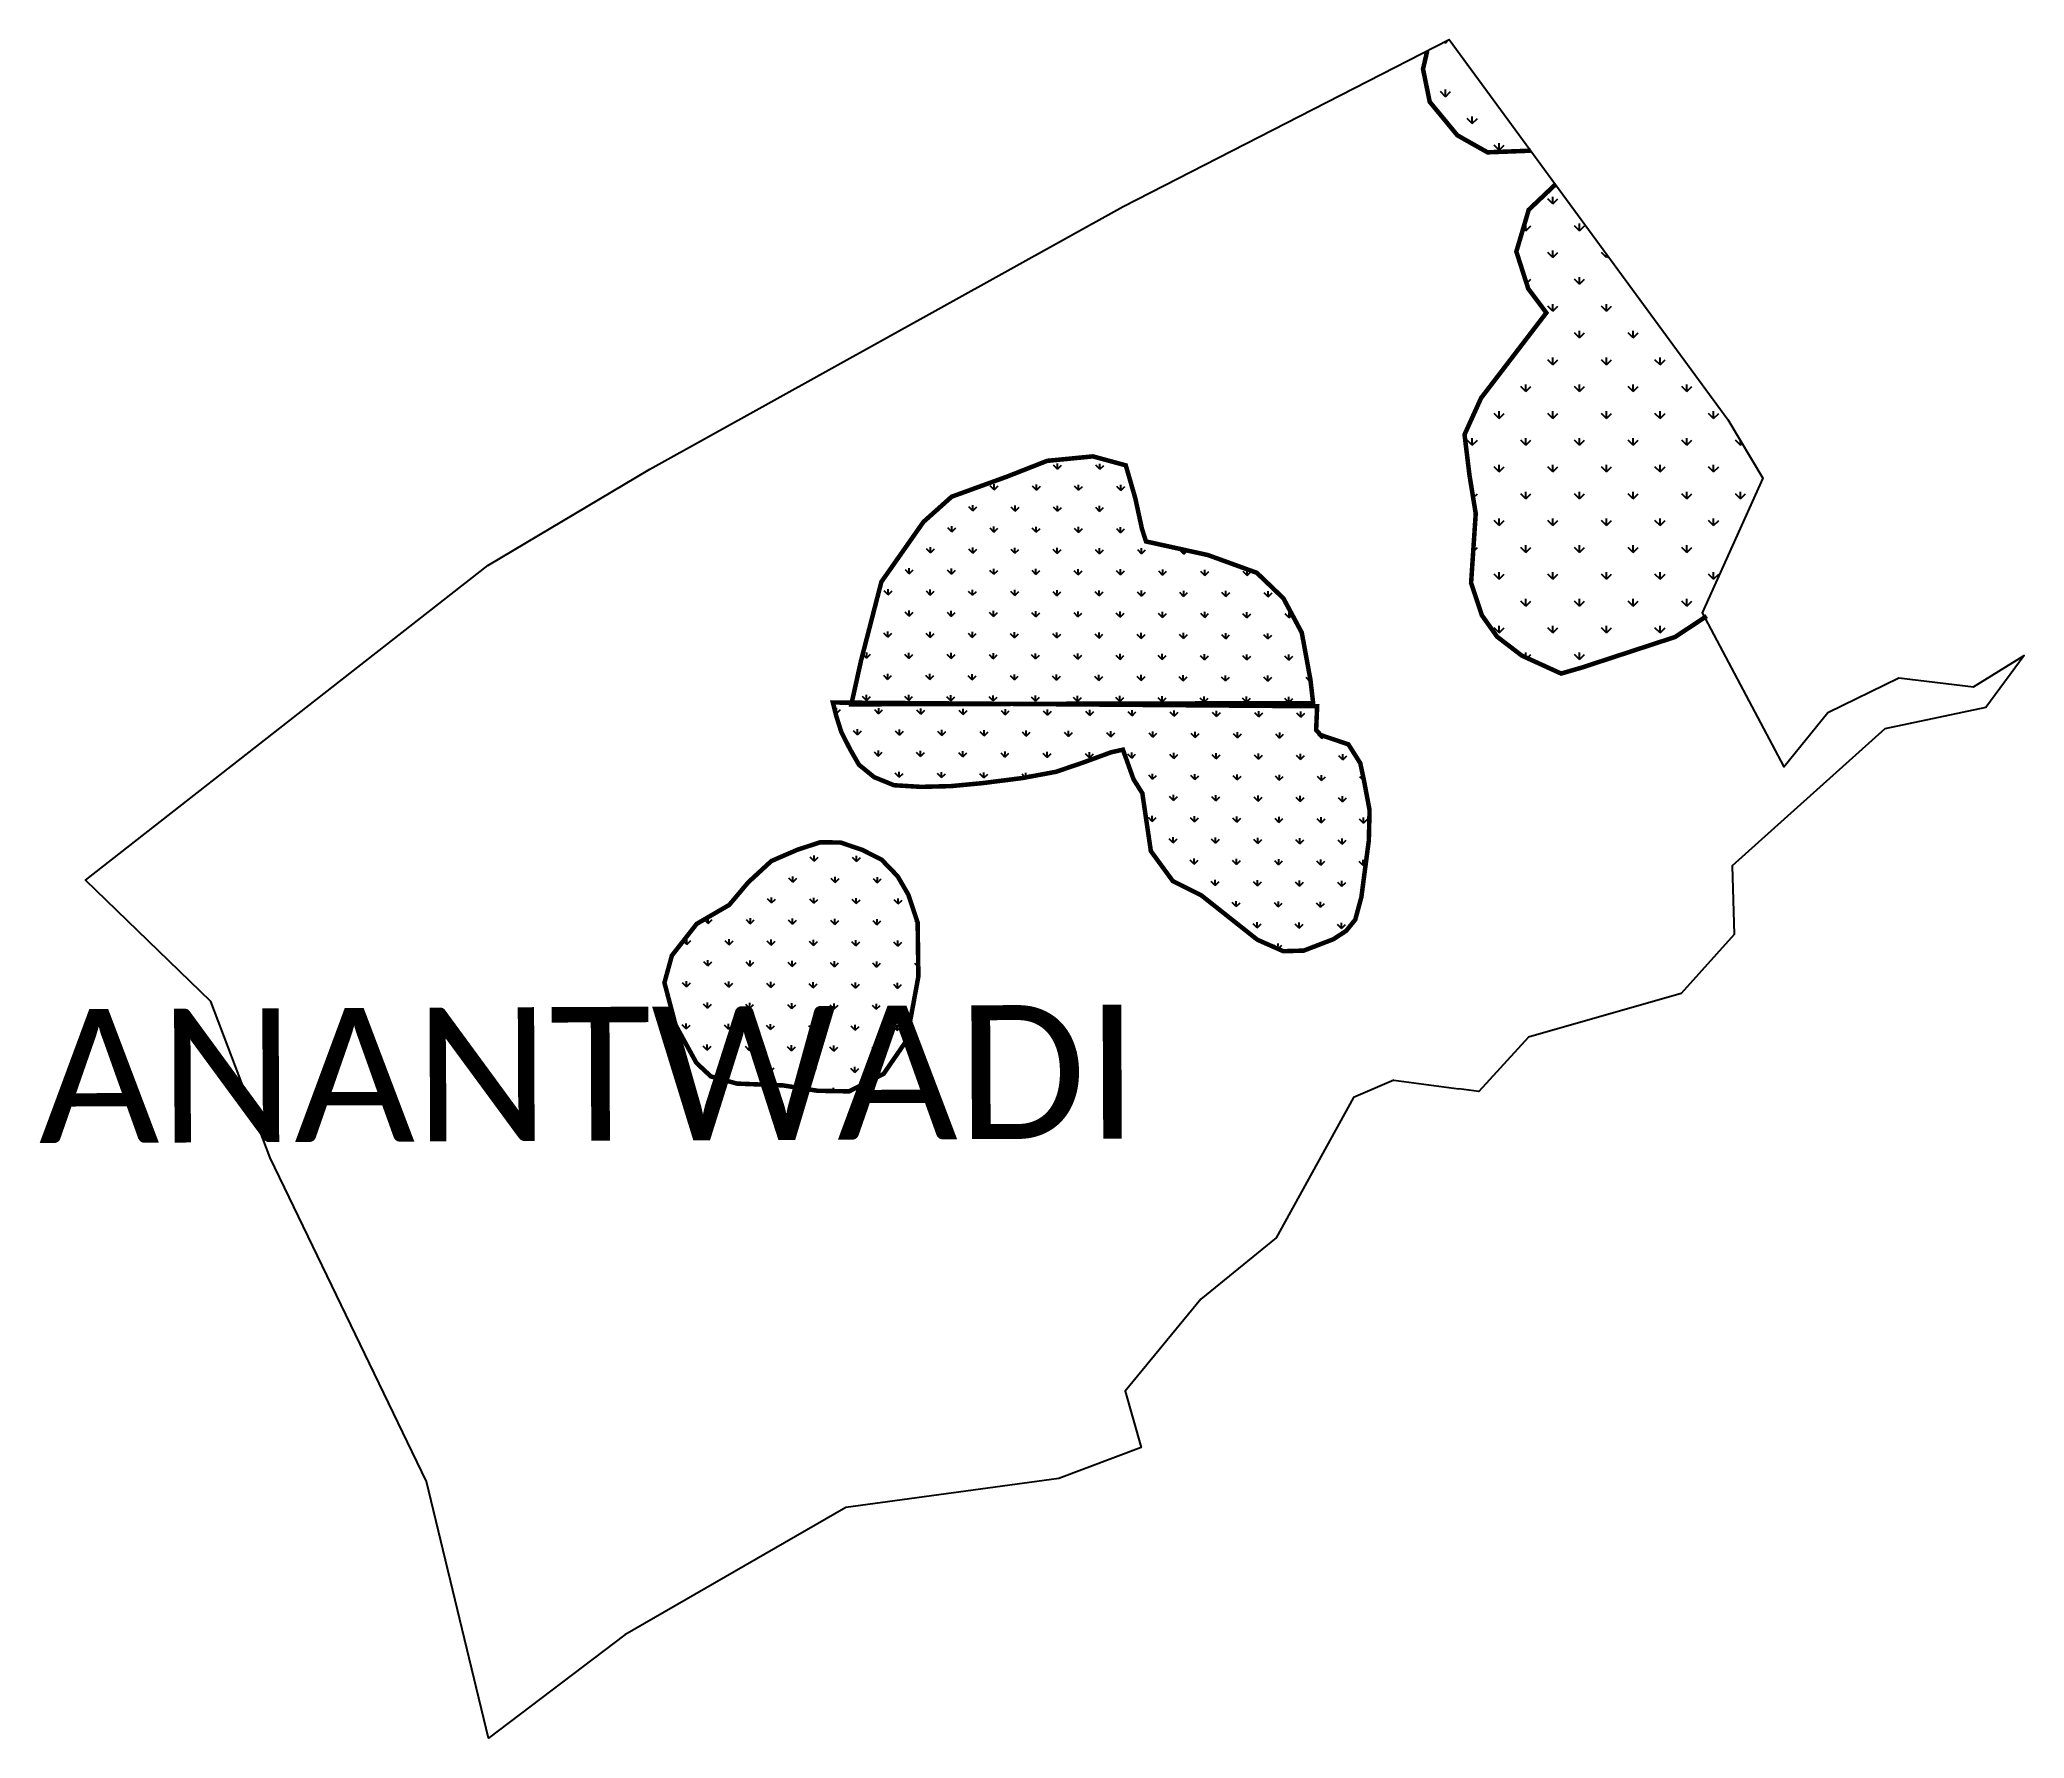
# Model space of a CAD drawing. Header units: metres. Extents: x 324251 to 325581, y 1838093 to 1839231.
import ezdxf

# ---------------------------------------------------------------- set-up
doc = ezdxf.new("R2010")
doc.units = ezdxf.units.M
doc.layers.add('MANGROOVES', color=112, linetype='Continuous')
doc.layers.add('VILLAGE NAME', color=250, linetype='Continuous')
doc.styles.get("Standard").update_dxf_attribs({"font": 'simplex.shx'})
pattern_1 = [(89.549168, (0, 0), (-14.03042154, 14.25297412), [3.75, -24.53427126]), (44.549168, (0, 0), (-14.03042154, 14.25297412), [3.75, -16.25]), (134.549168, (0, 0), (-14.25297412, -14.03042154), [3.75, -16.25])]

msp = doc.modelspace()

# ---------------------------------------------------------------- hatches: boundary and pattern name
at = {"layer": 'MANGROOVES'}
h = msp.add_hatch(dxfattribs=at)
h.set_pattern_fill('GRASS', color=256)
h.paths.add_polyline_path([(325195.5, 1839230.6), (325180.8, 1839223), (325178, 1839210.9), (325182.5, 1839188.9), (325201, 1839166.5), (325221.2, 1839155.1), (325250.1, 1839156.2)])
h = msp.add_hatch(dxfattribs=at)
h.set_pattern_fill('GRASS', color=256)
h.paths.add_polyline_path([(325266.7, 1839133.6), (325248.8, 1839116.6), (325240.5, 1839088.6), (325248.5, 1839063.7), (325260.6, 1839047.6), (325216.9, 1838990.5), (325205.8, 1838966), (325209.1, 1838938.9), (325213.3, 1838913.1), (325210.2, 1838866.5), (325217.4, 1838845), (325227.6, 1838830.6), (325244.2, 1838817.9), (325270.5, 1838805.9), (325284.6, 1838810), (325346.8, 1838830.4), (325366.6, 1838843.5), (325364.9, 1838846.6), (325405.6, 1838936.8), (325382.2, 1838976.2)])
h = msp.add_hatch(dxfattribs=at)
h.set_pattern_fill('GRASS', color=256, scale=20, angle=-0.2758)
h.set_pattern_definition([(89.7241753, (0, 0), (-14.07389108, 14.21005242), [3.75, -24.53427126]), (44.7241753, (0, 0), (-14.07389108, 14.21005242), [3.75, -16.25]), (134.7241753, (0, 0), (-14.21005242, -14.07389108), [3.75, -16.25])])
h.paths.add_polyline_path([(324795.1, 1838785.3), (324801.6, 1838814.6), (324815.2, 1838867.3), (324843.4, 1838907.5), (324862.3, 1838924.4), (324899.5, 1838937.9), (324926.2, 1838948.4), (324956.9, 1838951.4), (324978.9, 1838945.4), (324985.3, 1838923.3), (324989.8, 1838902.6), (324992.5, 1838894.4), (325033.9, 1838885.3), (325066.7, 1838873.4), (325084.5, 1838856.3), (325096.8, 1838833.3), (325102.6, 1838801.7), (325104.4, 1838786.1)])
h = msp.add_hatch(dxfattribs=at)
h.set_pattern_fill('GRASS', color=256, scale=20, angle=-0.4508)
h.set_pattern_definition(pattern_1)
h.paths.add_polyline_path([(325142.2, 1838714.4), (325138.6, 1838733.5), (325136, 1838745.8), (325128, 1838758.5), (325109.5, 1838764.7), (325106.4, 1838768.1), (325107.1, 1838784), (324782.7, 1838786.5), (324785.1, 1838777.1), (324788.4, 1838766.7), (324794.4, 1838754.9), (324800.2, 1838744.8), (324810.4, 1838736.5), (324823.6, 1838731.1), (324841.7, 1838730), (324861.9, 1838730.5), (324882.9, 1838732.5), (324909.7, 1838735.9), (324932.2, 1838740.1), (324950.1, 1838746.2), (324969.2, 1838753.2), (324977, 1838754.9), (324984.1, 1838735.1), (324990, 1838725.7), (324995.7, 1838687), (325010.4, 1838666.9), (325029.4, 1838657.4), (325067, 1838627.6), (325084.4, 1838619.9), (325098.1, 1838620.3), (325117.9, 1838627.9), (325126.5, 1838633.5), (325132.6, 1838641), (325136.7, 1838656.1), (325141.7, 1838694.1)])
h = msp.add_hatch(dxfattribs=at)
h.set_pattern_fill('GRASS', color=256, scale=20, angle=-0.4508)
h.set_pattern_definition(pattern_1)
h.paths.add_polyline_path([(324691.5, 1838638.2), (324674.9, 1838617), (324669.9, 1838598.8), (324677.4, 1838570.4), (324691.3, 1838545.1), (324701, 1838536), (324718.5, 1838531.2), (324749.3, 1838530), (324772.5, 1838526.4), (324793.6, 1838526), (324816.7, 1838537.7), (324832.1, 1838560.1), (324840, 1838603), (324839.5, 1838639.1), (324833.2, 1838657.9), (324826.1, 1838670.1), (324815.4, 1838681.2), (324802.6, 1838687.7), (324787.9, 1838692.7), (324774.3, 1838692.9), (324758.8, 1838687.8), (324741.5, 1838680.3), (324726, 1838666), (324713.3, 1838650.9)])

# ---------------------------------------------------------------- linework, layer by layer
at = {"color": 3, "flags": 128}
for points in [[(325158.5, 1838533.5), (325131.5, 1838521.8), (325079.7, 1838427.9), (325029.1, 1838386.7), (324978.6, 1838325.1), (324989.3, 1838287.3), (324934, 1838266.7), (324791.5, 1838247.2), (324643.4, 1838162), (324552, 1838092.6), (324510.6, 1838264.7), (324405.9, 1838481.5), (324366, 1838586.2), (324282.1, 1838667.5), (324551.6, 1838878.2), (324660.2, 1838942.9), (324977.1, 1839118.7), (325195.5, 1839230.6), (325382.2, 1838976.2), (325405.6, 1838936.8), (325364.9, 1838846.6), (325419.6, 1838743.5), (325449.1, 1838779.9), (325496.7, 1838803.1), (325546.8, 1838797), (325580.7, 1838817.9), (325554.9, 1838783.2), (325487.3, 1838768.9), (325385, 1838677), (325386.3, 1838631.1), (325351, 1838591.5), (325248.7, 1838562.4), (325215.4, 1838526), (325201.9, 1838527.8)], [(325158.5, 1838533.5), (325201.9, 1838527.8)]]:
    msp.add_lwpolyline(points, dxfattribs=at)
at = {"layer": 'MANGROOVES', "const_width": 3.03, "flags": 128}
for points in [[(325180.8, 1839223), (325178, 1839210.9), (325182.5, 1839188.9), (325201, 1839166.5), (325221.2, 1839155.1), (325250.1, 1839156.2)], [(325266.7, 1839133.6), (325248.8, 1839116.6), (325240.5, 1839088.6), (325248.5, 1839063.7), (325260.6, 1839047.6), (325216.9, 1838990.5), (325205.8, 1838966), (325209.1, 1838938.9), (325213.3, 1838913.1), (325210.2, 1838866.5), (325217.4, 1838845), (325227.6, 1838830.6), (325244.2, 1838817.9), (325270.5, 1838805.9), (325284.6, 1838810), (325346.8, 1838830.4), (325368, 1838844.4)]]:
    msp.add_lwpolyline(points, dxfattribs=at)
at = {"layer": 'MANGROOVES', "flags": 128}
for points, const_width in [([(324795.1, 1838785.3), (324801.6, 1838814.6), (324815.2, 1838867.3), (324843.4, 1838907.5), (324862.3, 1838924.4), (324899.5, 1838937.9), (324926.2, 1838948.4), (324956.9, 1838951.4), (324978.9, 1838945.4), (324985.3, 1838923.3), (324989.8, 1838902.6), (324992.5, 1838894.4), (325033.9, 1838885.3), (325066.7, 1838873.4), (325084.5, 1838856.3), (325096.8, 1838833.3), (325102.6, 1838801.7), (325104.4, 1838786.1)], 3.03), ([(325142.2, 1838714.4), (325138.6, 1838733.5), (325136, 1838745.8), (325128, 1838758.5), (325109.5, 1838764.7), (325106.4, 1838768.1), (325107.1, 1838784), (324782.7, 1838786.5), (324785.1, 1838777.1), (324788.4, 1838766.7), (324794.4, 1838754.9), (324800.2, 1838744.8), (324810.4, 1838736.5), (324823.6, 1838731.1), (324841.7, 1838730), (324861.9, 1838730.5), (324882.9, 1838732.5), (324909.7, 1838735.9), (324932.2, 1838740.1), (324950.1, 1838746.2), (324969.2, 1838753.2), (324977, 1838754.9), (324984.1, 1838735.1), (324990, 1838725.7), (324995.7, 1838687), (325010.4, 1838666.9), (325029.4, 1838657.4), (325067, 1838627.6), (325084.4, 1838619.9), (325098.1, 1838620.3), (325117.9, 1838627.9), (325126.5, 1838633.5), (325132.6, 1838641), (325136.7, 1838656.1), (325141.7, 1838694.1)], 3.02), ([(324691.5, 1838638.2), (324674.9, 1838617), (324669.9, 1838598.8), (324677.4, 1838570.4), (324691.3, 1838545.1), (324701, 1838536), (324718.5, 1838531.2), (324749.3, 1838530), (324772.5, 1838526.4), (324793.6, 1838526), (324816.7, 1838537.7), (324832.1, 1838560.1), (324840, 1838603), (324839.5, 1838639.1), (324833.2, 1838657.9), (324826.1, 1838670.1), (324815.4, 1838681.2), (324802.6, 1838687.7), (324787.9, 1838692.7), (324774.3, 1838692.9), (324758.8, 1838687.8), (324741.5, 1838680.3), (324726, 1838666), (324713.3, 1838650.9)], 3.02)]:
    msp.add_lwpolyline(points, close=True, dxfattribs=dict(at, const_width=const_width))

# ---------------------------------------------------------------- texts
at = {"layer": 'VILLAGE NAME', "insert": (324250.5, 1838581), "char_height": 89.681, "attachment_point": 1, "rotation": 0.2435}
msp.add_mtext_dynamic_manual_height_columns('{\\fCalibri|b0|i0|c0|p34;ANANTWADI}', width=921.212, gutter_width=448.4, heights=[0], dxfattribs=at)

doc.saveas('drawing.dxf')
